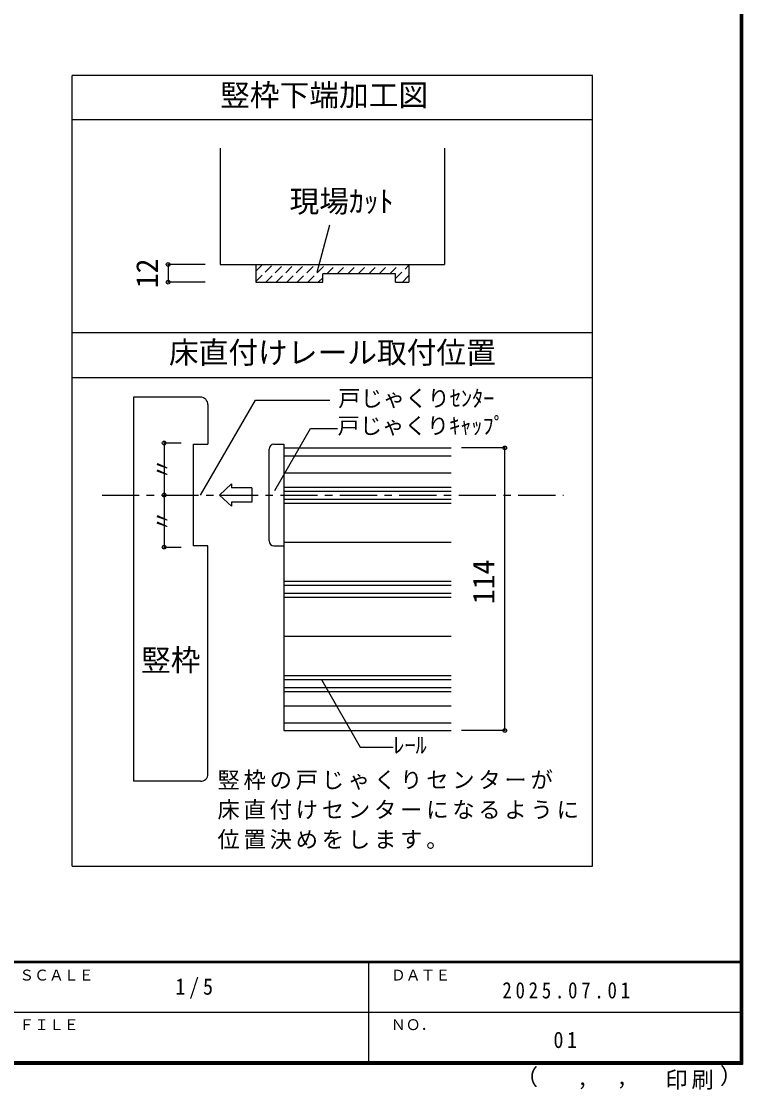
# Model space of a CAD drawing. Units: millimetres, scale not verified, with parts at other scales. Extents: x -973 to 977, y -718 to 696.
# Drawn here: x 491 to 977, y -718 to 0 of the extents above; entities that cross this region are included whole.
import ezdxf
from ezdxf.enums import TextEntityAlignment as Align

# ---------------------------------------------------------------- set-up
doc = ezdxf.new("R2010")
doc.units = ezdxf.units.MM
doc.header["$LTSCALE"] = 5
doc.header["$PDMODE"] = 32
doc.header["$PDSIZE"] = 2.5
doc.linetypes.add('CHAIN1', pattern=[8, 5, -1, 1, -1])
doc.linetypes.add('DASHED1', pattern=[1.8, 1.2, -0.6])
for name, color, linetype in [('0-4_枠', 3, 'Continuous'), ('0-A_文字', 7, 'Continuous'), ('0-B_寸法', 7, 'Continuous'), ('0-C_ハッチ', 4, 'DASHED1'), ('2-1_通り芯', 4, 'CHAIN1'), ('2-4_枠', 3, 'Continuous'), ('2-7_金物', 4, 'Continuous'), ('2-A_寸法', 7, 'Continuous'), ('2-B_ﾊｯﾁ', 4, 'Continuous'), ('F-1_枠', 6, 'Continuous'), ('F-A_文字', 7, 'Continuous')]:
    doc.layers.add(name, color=color, linetype=linetype)
doc.styles.add('ＭＳ ゴシック', font='')
doc.styles.get('ＭＳ ゴシック').set_extended_font_data('MS Gothic')

msp = doc.modelspace()

# ---------------------------------------------------------------- linework, layer by layer
at = {"layer": '0-4_枠'}
for p, q in [((625.153, -84.793), (625.153, -162.912)), ((776.153, -84.793), (776.153, -162.912)), ((625.153, -162.912), (776.153, -162.912)), ((649.153, -162.912), (649.153, -174.912)), ((752.153, -162.912), (752.153, -174.912)), ((743.153, -169.212), (694.153, -169.212)), ((694.153, -174.912), (694.153, -169.212)), ((743.153, -174.912), (743.153, -169.212)), ((649.153, -174.912), (694.153, -174.912)), ((743.153, -174.912), (752.153, -174.912))]:
    msp.add_line(p, q, dxfattribs=at)
at = {"layer": '0-A_文字', "color": 3}
for p, q in [((875.653, -35.808), (525.653, -35.808)), ((525.653, -567.5), (525.653, -35.808)), ((875.653, -567.5), (875.653, -35.808)), ((875.653, -65.808), (525.653, -65.808)), ((875.653, -208.912), (525.653, -208.912)), ((525.653, -238.912), (875.653, -238.912)), ((525.653, -567.5), (875.653, -567.5))]:
    msp.add_line(p, q, dxfattribs=at)
at = {"layer": '0-A_文字'}
msp.add_line((690.395, -168.051), (698.904, -136.295), dxfattribs=at)
at = {"layer": '0-B_寸法', "color": 4}
for p, q in [((615.153, -162.912), (590.153, -162.912)), ((590.153, -162.912), (590.153, -174.912)), ((615.153, -174.912), (590.153, -174.912))]:
    msp.add_line(p, q, dxfattribs=at)
at = {"layer": '0-B_寸法'}
for p in [(590.153, -162.912), (590.153, -174.912)]:
    msp.add_point(p, dxfattribs=at)
at = {"layer": '0-C_ハッチ'}
for p, q in [((649.153, -174.472), (660.713, -162.912)), ((649.153, -167.401), (653.642, -162.912)), ((655.785, -174.912), (667.785, -162.912)), ((662.856, -174.912), (674.856, -162.912)), ((669.927, -174.912), (681.927, -162.912)), ((676.998, -174.912), (688.998, -162.912)), ((684.069, -174.912), (696.069, -162.912)), ((696.84, -169.212), (703.14, -162.912)), ((703.911, -169.212), (710.211, -162.912)), ((710.982, -169.212), (717.282, -162.912)), ((718.053, -169.212), (724.353, -162.912)), ((725.124, -169.212), (731.424, -162.912)), ((732.195, -169.212), (738.495, -162.912)), ((739.266, -169.212), (745.566, -162.912)), ((743.153, -172.396), (752.153, -163.396)), ((691.14, -174.912), (694.153, -171.899)), ((747.708, -174.912), (752.153, -170.467))]:
    msp.add_line(p, q, dxfattribs=at)
at = {"layer": '2-1_通り芯'}
msp.add_line((545.653, -318.01), (856.216, -318.01), dxfattribs=at)
at = {"layer": '2-4_枠'}
for p, q in [((566.897, -252.176), (566.897, -510.51)), ((611.897, -252.176), (566.897, -252.176)), ((616.897, -257.176), (616.897, -283.843)), ((606.897, -283.843), (606.897, -352.176)), ((606.897, -283.843), (616.897, -283.843)), ((616.897, -352.176), (606.897, -352.176)), ((616.897, -505.51), (616.897, -352.176)), ((611.897, -510.51), (566.897, -510.51))]:
    msp.add_line(p, q, dxfattribs=at)
for centre, start, end in [((611.897, -257.176), 0.00003, 90), ((611.897, -505.51), 270, 0.00003)]:
    msp.add_arc(centre, 5, start, end, dxfattribs=at)
at = {"layer": '2-7_金物'}
for p, q in [((657.998, -348.843), (657.998, -287.176)), ((661.331, -283.843), (667.998, -283.843)), ((667.998, -283.843), (667.998, -352.176)), ((667.998, -291.562), (780.459, -291.562)), ((667.998, -303.01), (780.459, -303.01)), ((646.44, -313.178), (632.866, -313.178)), ((646.44, -313.178), (646.44, -322.841)), ((667.998, -312.629), (780.459, -312.629)), ((624.584, -318.01), (632.866, -325.602)), ((646.44, -322.841), (632.866, -322.841)), ((632.866, -322.841), (632.866, -325.602)), ((667.998, -323.391), (780.459, -323.391)), ((661.331, -352.176), (667.998, -352.176)), ((667.998, -375.962), (780.459, -375.962)), ((667.998, -386.724), (780.459, -386.724)), ((667.998, -439.295), (780.459, -439.295)), ((667.998, -450.057), (780.459, -450.057)), ((667.998, -459.676), (780.459, -459.676)), ((667.998, -471.124), (780.459, -471.124))]:
    msp.add_line(p, q, dxfattribs=at)
at = {"layer": '2-7_金物', "color": 7}
for p, q in [((667.998, -286.343), (667.998, -349.676)), ((667.998, -286.343), (780.459, -286.343)), ((667.998, -315.343), (780.459, -315.343)), ((667.998, -320.676), (780.459, -320.676)), ((667.998, -349.676), (667.998, -413.01)), ((667.998, -349.676), (780.459, -349.676)), ((667.998, -378.676), (780.459, -378.676)), ((667.998, -384.01), (780.459, -384.01)), ((667.998, -413.01), (667.998, -476.343)), ((667.998, -413.01), (780.459, -413.01)), ((667.998, -442.01), (780.459, -442.01)), ((667.998, -447.343), (780.459, -447.343)), ((667.998, -476.343), (780.459, -476.343))]:
    msp.add_line(p, q, dxfattribs=at)
at = {"layer": '2-7_金物'}
msp.add_lwpolyline([(624.584, -318.01), (632.866, -310.417), (632.866, -313.178)], dxfattribs=at)
for centre, start, end in [((661.331, -287.176), 90, 180), ((661.331, -348.843), 180, 270)]:
    msp.add_arc(centre, 3.333, start, end, dxfattribs=at)
at = {"layer": '2-A_寸法'}
for p, q in [((693.493, -442.602), (719.4, -487.476)), ((719.4, -487.476), (741.635, -487.476))]:
    msp.add_line(p, q, dxfattribs=at)
for points in [[(612.002, -318.01), (648.802, -254.269), (698.893, -254.269)], [(661.916, -314.973), (686.001, -273.256), (704.133, -273.256)]]:
    msp.add_lwpolyline(points, dxfattribs=at)
msp.add_point((587.454, -318.01), dxfattribs=at)
at = {"layer": '2-B_ﾊｯﾁ'}
for p, q in [((587.454, -283.01), (598.842, -283.01)), ((587.454, -283.01), (587.454, -353.01)), ((816.593, -286.343), (787.529, -286.343)), ((816.593, -476.343), (816.593, -286.343)), ((587.454, -353.01), (598.842, -353.01)), ((816.593, -476.343), (787.529, -476.343))]:
    msp.add_line(p, q, dxfattribs=at)
at = {"layer": '2-B_ﾊｯﾁ', "color": 7}
for p in [(587.454, -283.01), (816.593, -286.343), (587.454, -353.01), (816.593, -476.343)]:
    msp.add_point(p, dxfattribs=at)
at = {"layer": 'F-1_枠'}
for p, q in [((974.986, 695.833), (974.986, -700.833)), ((975.82, 695.833), (975.82, -700.833)), ((976.653, 695.833), (976.653, -700.833)), ((976.653, -631.667), (-973.347, -631.667)), ((976.653, -632.5), (-973.347, -632.5)), ((724.986, -632.5), (724.986, -699.167)), ((1.653, -665.833), (974.986, -665.834)), ((976.653, -699.167), (-973.347, -699.167)), ((976.653, -700), (-973.347, -700)), ((976.653, -700.833), (-973.347, -700.833))]:
    msp.add_line(p, q, dxfattribs=at)

# ---------------------------------------------------------------- texts
at = {"layer": '0-A_文字', "style": 'ＭＳ ゴシック'}
for s, p in [('竪枠下端加工図', (625.118, -60.808)), ('現場ｶｯﾄ', (671.814, -132.251)), ('床直付けレール取付位置', (590.653, -233.912))]:
    msp.add_text(s, height=14.66, dxfattribs=at).set_placement(p, align=Align.BOTTOM_LEFT)
at = {"layer": '0-B_寸法', "style": 'ＭＳ ゴシック'}
msp.add_text('12', height=14.66, rotation=90, dxfattribs=at).set_placement((587.653, -178.912), align=Align.BOTTOM_LEFT)
at = {"layer": '2-A_寸法', "style": 'ＭＳ ゴシック'}
for s, height, p in [('戸じゃくりｾﾝﾀｰ', 11, (704.594, -261.769)), ('戸じゃくりｷｬｯﾌﾟ', 11, (704.133, -280.211)), ('竪枠', 14.66, (571.897, -440.777)), ('ﾚｰﾙ', 11, (741.635, -494.976))]:
    msp.add_text(s, height=height, dxfattribs=at).set_placement(p, align=Align.BOTTOM_LEFT)
for p in [(594.954, -308.01), (594.954, -343.01)]:
    msp.add_text('〃', height=11, rotation=90, dxfattribs=at).set_placement(p, align=Align.BOTTOM_LEFT)
at = {"layer": '2-A_寸法', "char_height": 11, "attachment_point": 7, "style": 'ＭＳ ゴシック'}
for s, insert in [('\\T1.17;竪枠の戸じゃくりセンターが', (623.311, -516.308)), ('\\T1.17;床直付けセンターになるように', (623.311, -536.308)), ('\\T1.17;位置決めをします。', (623.311, -556.308))]:
    msp.add_mtext(s, dxfattribs=dict(at, insert=insert))
at = {"layer": '2-B_ﾊｯﾁ', "color": 7, "style": 'ＭＳ ゴシック'}
msp.add_text('114', height=14.66, rotation=90, dxfattribs=at).set_placement((814.093, -391.343), align=Align.BOTTOM_LEFT)
at = {"layer": 'F-A_文字', "style": 'ＭＳ ゴシック'}
for s, height, p in [('ＳＣＡＬＥ', 7.331, (489.986, -646.667)), ('ＤＡＴＥ', 7.331, (739.986, -646.667)), ('ＦＩＬＥ', 7.331, (489.986, -680)), ('ＮＯ．', 7.331, (739.986, -680.001)), ('（', 11, (823.992, -718.052)), ('）', 11, (961.387, -717.355)), (',', 11, (865.199, -718.052)), (',', 11, (891.686, -717.588))]:
    msp.add_text(s, height=height, dxfattribs=at).set_placement(p, align=Align.BOTTOM_LEFT)
at = {"layer": 'F-A_文字', "char_height": 11, "attachment_point": 7, "style": 'ＭＳ ゴシック'}
for s, insert in [('\\T1.38;\\W0.9;1/5', (594.986, -656.667)), ('\\T1.39;\\W0.85;2025.07.01', (814.986, -656.667)), ('\\T1.36;\\W0.9;01', (849.361, -690.001)), ('\\T1.17;印刷', (924.678, -717.82))]:
    msp.add_mtext(s, dxfattribs=dict(at, insert=insert))

doc.saveas('drawing.dxf')
